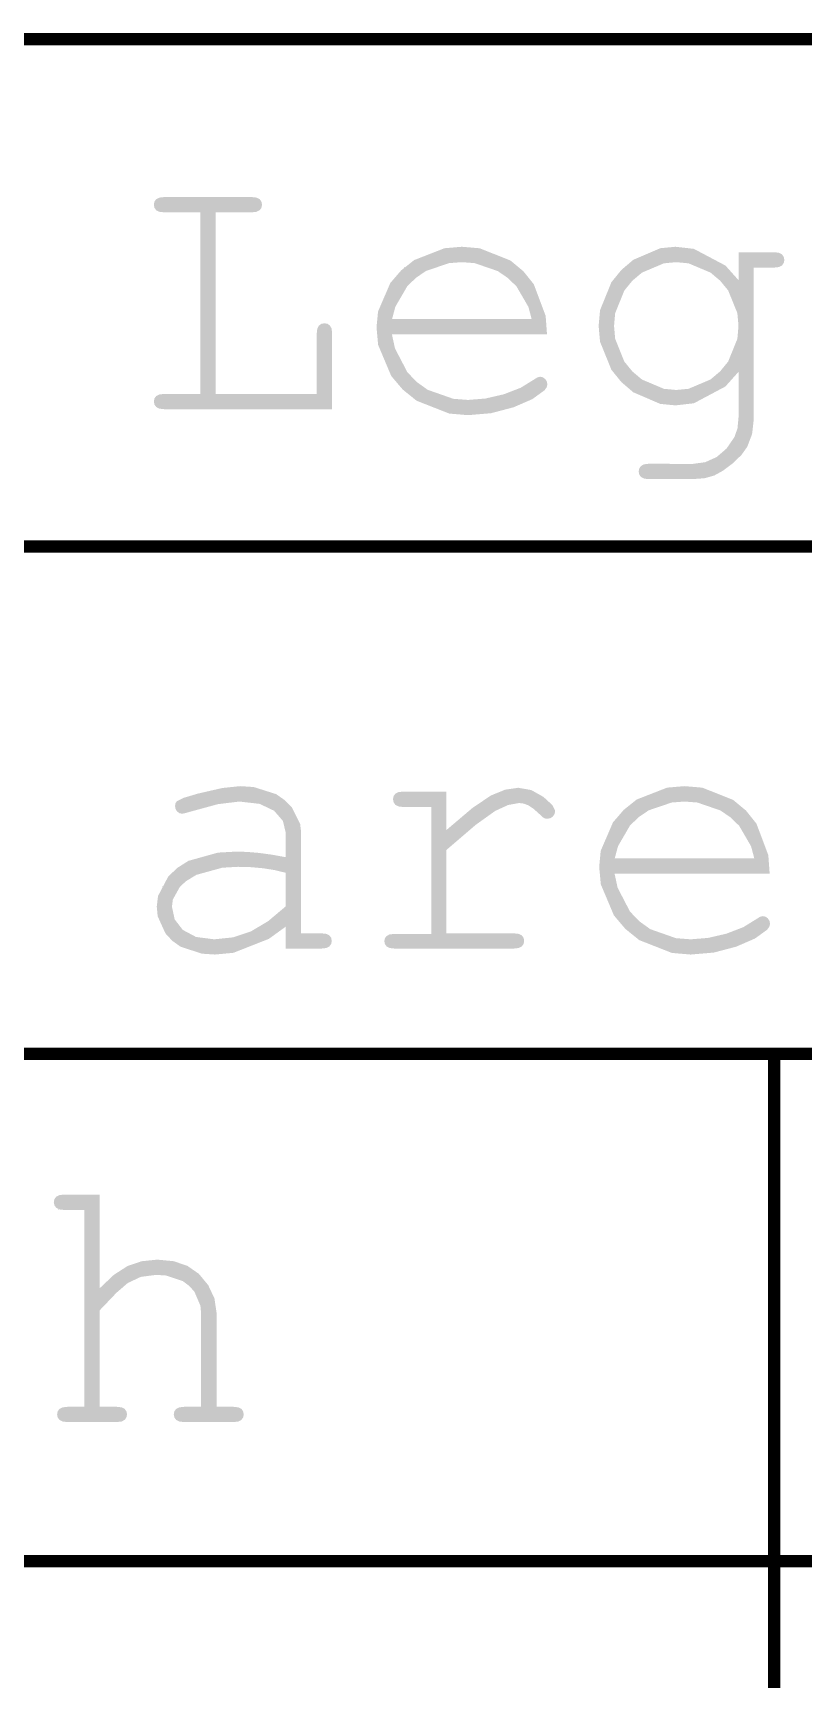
# Model space of a CAD drawing. Extents: x 0 to 8972, y -7 to 3200.
# Drawn here: x 5856 to 6101, y 2676 to 3200 of the extents above; entities that cross this region are included whole.
import ezdxf

# ---------------------------------------------------------------- set-up
doc = ezdxf.new("R2010")
doc.units = 0
doc.layers.add('DRILL_SYMBOLS', color=255, linetype='CONTINUOUS')

msp = doc.modelspace()

# ---------------------------------------------------------------- hatches: boundary and pattern name
at = {"layer": 'DRILL_SYMBOLS'}
for points in [[(5914.052677, 3142.81063), (5914.052677, 3085.024252), (5946.23311, 3085.024252), (5946.23311, 3104.286378), (5946.406102, 3105.771417), (5946.925157, 3106.76622), (5947.71815, 3107.328543), (5948.712953, 3107.515945), (5949.664528, 3107.335748), (5950.443071, 3106.795079), (5950.962126, 3105.807441), (5951.135157, 3104.286378), (5951.135157, 3080.179921), (5897.616457, 3080.179921), (5896.131417, 3080.352913), (5895.136575, 3080.871969), (5894.574291, 3081.650512), (5894.38685, 3082.602087), (5894.574291, 3083.589685), (5895.136575, 3084.361063), (5896.131417, 3084.858465), (5897.616457, 3085.024252), (5909.15063, 3085.024252), (5909.15063, 3142.81063), (5897.616457, 3142.81063), (5896.131417, 3142.976417), (5895.136575, 3143.473858), (5894.574291, 3144.245197), (5894.38685, 3145.232795), (5894.574291, 3146.220433), (5895.136575, 3146.991772), (5896.131417, 3147.489173), (5897.616457, 3147.655), (5925.58689, 3147.655), (5927.071929, 3147.489173), (5928.066732, 3146.991772), (5928.629016, 3146.220433), (5928.816457, 3145.232795), (5928.629016, 3144.245197), (5928.066732, 3143.473858), (5927.071929, 3142.976417), (5925.58689, 3142.81063)], [(6019.532953, 3103.998031), (5970.166575, 3103.998031), (5971.13437, 3099.526732), (5975.070394, 3091.957402), (5978.038661, 3088.85937), (5981.536772, 3086.348898), (5989.711654, 3083.479764), (5994.388386, 3083.121142), (5999.939252, 3083.568071), (6005.749606, 3084.908937), (6011.141811, 3086.985079), (6015.438307, 3089.637953), (6016.461969, 3090.286732), (6017.341457, 3090.503031), (6018.206535, 3090.322795), (6018.95626, 3089.782126), (6019.475276, 3088.996339), (6019.648307, 3088.080827), (6019.417638, 3087.114843), (6018.725551, 3086.177677), (6014.883228, 3083.387835), (6008.892677, 3080.785433), (6001.734252, 3078.904606), (5994.388386, 3078.277677), (5988.417638, 3078.787638), (5978.022441, 3082.867402), (5973.597992, 3086.437205), (5969.952126, 3090.73189), (5965.785394, 3100.608071), (5965.264528, 3106.189528), (5965.752953, 3111.278976), (5969.660157, 3120.333346), (5973.078976, 3124.298228), (5977.218661, 3127.603504), (5986.892953, 3131.380945), (5992.427598, 3131.85315), (5998.104567, 3131.368346), (6007.879803, 3127.489961), (6011.978071, 3124.096378), (6015.326575, 3119.931457), (6014.630945, 3108.900079), (6013.61626, 3112.720787), (6009.824409, 3119.237598), (6007.047205, 3121.933701), (6003.830236, 3124.128819), (5996.520433, 3126.63752), (5992.427598, 3126.951102), (5988.336535, 3126.641102), (5981.041181, 3124.16126), (5977.836811, 3121.991378), (5975.068622, 3119.313307), (5971.262323, 3112.767638), (5970.224252, 3108.900079), (6014.630945, 3108.900079), (6015.326575, 3119.931457), (6019.104016, 3109.882283)], [(6080.49122, 3121.241654), (6080.49122, 3130.122992), (6091.852402, 3130.122992), (6093.337441, 3129.95), (6094.332283, 3129.430945), (6094.894567, 3128.637953), (6095.082008, 3127.64315), (6094.894567, 3126.691575), (6094.332283, 3125.913031), (6093.337441, 3125.393976), (6091.852402, 3125.220945), (6085.335591, 3125.220945), (6085.335591, 3076.835866), (6084.816535, 3072.251024), (6083.259449, 3068.185236), (6081.413976, 3065.604449), (6078.645748, 3062.937165), (6075.560354, 3060.615906), (6072.763307, 3059.073228), (6069.663504, 3058.20815), (6065.669764, 3057.919803), (6051.944055, 3057.919803), (6050.459055, 3058.085591), (6049.464213, 3058.582992), (6048.901929, 3059.35437), (6048.714488, 3060.341969), (6048.901929, 3061.336811), (6049.464213, 3062.129764), (6050.459055, 3062.648819), (6051.944055, 3062.821811), (6065.842795, 3062.764173), (6069.901378, 3063.312047), (6073.54185, 3064.955669), (6076.677717, 3067.651772), (6079.22248, 3071.357126), (6080.174016, 3074.110945), (6080.49122, 3077.527953), (6080.49122, 3106.650906), (6080.125354, 3110.752756), (6077.198583, 3117.961614), (6074.637598, 3121.068661), (6071.568425, 3123.642205), (6064.575827, 3126.583425), (6060.652402, 3126.951102), (6056.730748, 3126.581654), (6049.752559, 3123.625984), (6046.696024, 3121.039803), (6044.147677, 3117.92378), (6041.235276, 3110.729331), (6040.87122, 3106.650906), (6041.235276, 3102.547244), (6044.147677, 3095.323937), (6046.696024, 3092.204291), (6049.752559, 3089.61811), (6056.730748, 3086.66248), (6060.652402, 3086.293031), (6064.575827, 3086.66248), (6071.568425, 3089.61811), (6074.637598, 3092.204291), (6077.198583, 3095.323937), (6080.125354, 3102.547244), (6080.49122, 3106.650906), (6080.49122, 3092.060118), (6076.317283, 3087.392402), (6066.28252, 3082.057795), (6060.421693, 3081.390984), (6055.60437, 3081.854173), (6046.996969, 3085.559528), (6043.206929, 3088.801732), (6040.040433, 3092.696299), (6036.421575, 3101.620906), (6035.969213, 3106.650906), (6036.421575, 3111.679094), (6040.040433, 3120.589252), (6043.206929, 3124.47126), (6046.996969, 3127.700827), (6055.60437, 3131.391772), (6060.421693, 3131.85315), (6066.28252, 3131.189921), (6076.317283, 3125.884173)], [(5936.371339, 2908.583661), (5936.371339, 2915.56185), (5931.004331, 2911.676654), (5919.729646, 2907.236417), (5913.822008, 2906.681417), (5909.705709, 2906.957087), (5902.900551, 2909.162559), (5900.211614, 2911.092323), (5898.067008, 2913.422598), (5895.615984, 2918.829252), (5895.309606, 2921.90563), (5895.713307, 2925.31185), (5898.942874, 2931.453819), (5901.76874, 2934.189567), (5905.369567, 2936.485591), (5914.79878, 2939.109646), (5920.627165, 2939.437638), (5924.11626, 2939.329488), (5927.893701, 2939.005118), (5931.973937, 2938.45), (5936.371339, 2937.649843), (5936.371339, 2945.49311), (5935.448622, 2949.212874), (5932.680394, 2952.413622), (5928.066732, 2954.619528), (5921.607559, 2955.354843), (5914.816811, 2954.533031), (5905.748031, 2952.067598), (5904.234173, 2951.635039), (5903.383543, 2951.490866), (5902.525669, 2951.663898), (5901.797598, 2952.182913), (5901.300157, 2952.961496), (5901.13437, 2953.913071), (5901.278543, 2954.792559), (5901.711063, 2955.470157), (5903.743976, 2956.493819), (5908.227913, 2957.834685), (5916.128819, 2959.651339), (5921.838268, 2960.25689), (5926.170787, 2959.973937), (5933.322008, 2957.710315), (5936.140669, 2955.729685), (5938.38622, 2953.392205), (5940.952598, 2948.273898), (5941.273386, 2945.49311), (5941.273386, 2913.427992), (5936.371339, 2932.690118), (5932.867835, 2933.540787), (5929.16248, 2934.13189), (5925.255276, 2934.477913), (5921.14622, 2934.593268), (5916.157677, 2934.308504), (5907.910709, 2932.030512), (5904.652283, 2930.037244), (5902.684291, 2928.253071), (5900.435118, 2924.187244), (5900.153976, 2921.90563), (5901.011811, 2917.868661), (5903.585394, 2914.52374), (5907.802559, 2912.274606), (5913.591299, 2911.524882), (5919.653976, 2912.152047), (5925.269685, 2914.033543), (5930.74122, 2917.284764), (5936.371339, 2922.020984), (5936.371339, 2932.690118), (5941.273386, 2913.427992), (5947.732559, 2913.427992), (5949.260827, 2913.262205), (5950.270079, 2912.764803), (5950.832362, 2911.993425), (5951.019803, 2911.005827), (5950.832362, 2910.054252), (5950.270079, 2909.275709), (5949.260827, 2908.756654), (5947.732559, 2908.583661)], [(5987.525551, 2958.526732), (5987.525551, 2946.300472), (5995.794134, 2953.314724), (6001.68378, 2957.286811), (6006.20374, 2959.125079), (6010.363268, 2959.737835), (6014.537205, 2959.009724), (6018.408386, 2956.825433), (6021.198189, 2954.266299), (6022.12815, 2952.413622), (6021.947913, 2951.411575), (6021.407283, 2950.596969), (6020.592677, 2950.056299), (6019.59063, 2949.876102), (6019.057165, 2949.926535), (6018.610236, 2950.077953), (6018.033504, 2950.503268), (6017.110787, 2951.375551), (6015.222047, 2953.076811), (6013.592835, 2954.14374), (6012.107795, 2954.706024), (6010.651614, 2954.893465), (6007.155315, 2954.259094), (6003.010197, 2952.355945), (5996.904291, 2947.987362), (5987.525551, 2939.956693), (5987.525551, 2913.427992), (6008.979173, 2913.427992), (6010.507441, 2913.262205), (6011.516693, 2912.764803), (6012.078976, 2911.993425), (6012.266417, 2911.005827), (6012.078976, 2910.054252), (6011.516693, 2909.275709), (6010.507441, 2908.756654), (6008.979173, 2908.583661), (5970.973976, 2908.583661), (5969.488937, 2908.749449), (5968.494094, 2909.24685), (5967.931811, 2910.00378), (5967.74437, 2910.94815), (5967.924606, 2911.849252), (5968.465276, 2912.591772), (5969.452874, 2913.089173), (5970.973976, 2913.255), (5982.681181, 2913.255), (5982.681181, 2953.624685), (5973.742165, 2953.624685), (5972.257126, 2953.797717), (5971.262323, 2954.316772), (5970.700039, 2955.109724), (5970.512598, 2956.104567), (5970.692835, 2957.056142), (5971.233465, 2957.834685), (5972.221102, 2958.35374), (5973.742165, 2958.526732)], [(6090.41063, 2932.401772), (6041.044252, 2932.401772), (6042.012047, 2927.930472), (6045.948071, 2920.361142), (6048.916339, 2917.26311), (6052.414449, 2914.752638), (6060.589331, 2911.883504), (6065.266063, 2911.524882), (6070.81689, 2911.971811), (6076.627244, 2913.312677), (6082.019488, 2915.388819), (6086.315984, 2918.041693), (6087.339646, 2918.690472), (6088.219134, 2918.906772), (6089.084213, 2918.726535), (6089.833937, 2918.185866), (6090.352953, 2917.400079), (6090.525984, 2916.484567), (6090.295276, 2915.518583), (6089.603228, 2914.581417), (6085.760906, 2911.791575), (6079.770315, 2909.189173), (6072.611929, 2907.308346), (6065.266063, 2906.681417), (6059.295315, 2907.191378), (6048.900118, 2911.271142), (6044.475669, 2914.840945), (6040.829764, 2919.13563), (6036.663031, 2929.011811), (6036.142205, 2934.593268), (6036.63063, 2939.682717), (6040.537835, 2948.737087), (6043.956614, 2952.701969), (6048.096339, 2956.007244), (6057.77063, 2959.784685), (6063.305276, 2960.25689), (6068.982244, 2959.772087), (6078.75748, 2955.893701), (6082.855748, 2952.500118), (6086.204252, 2948.335197), (6085.508583, 2937.303819), (6084.493937, 2941.124528), (6080.702087, 2947.641339), (6077.924843, 2950.337441), (6074.707913, 2952.532559), (6067.39811, 2955.04126), (6063.305276, 2955.354843), (6059.214213, 2955.044843), (6051.918819, 2952.565), (6048.714488, 2950.395118), (6045.946299, 2947.717047), (6042.14, 2941.171378), (6041.101929, 2937.303819), (6085.508583, 2937.303819), (6086.204252, 2948.335197), (6089.981693, 2938.286024)], [(5877.137362, 2830.327913), (5877.137362, 2800.512008), (5881.657362, 2804.78689), (5885.989882, 2807.576732), (5890.481024, 2809.112205), (5895.476772, 2809.624055), (5900.703189, 2809.126614), (5905.078976, 2807.63437), (5908.705039, 2805.11126), (5911.682323, 2801.52126), (5913.671969, 2797.289646), (5914.335197, 2792.841772), (5914.335197, 2762.795157), (5919.75626, 2762.795157), (5921.277323, 2762.62937), (5922.264961, 2762.131969), (5922.80563, 2761.360591), (5922.985827, 2760.372992), (5922.80563, 2759.421417), (5922.264961, 2758.642874), (5921.277323, 2758.123819), (5919.75626, 2757.950827), (5904.012087, 2757.950827), (5902.48378, 2758.123819), (5901.474528, 2758.642874), (5900.912244, 2759.421417), (5900.724803, 2760.372992), (5900.912244, 2761.360591), (5901.474528, 2762.131969), (5902.48378, 2762.62937), (5904.012087, 2762.795157), (5909.43315, 2762.795157), (5909.43315, 2792.495748), (5909.197047, 2795.011654), (5907.308346, 2799.394646), (5905.655709, 2801.261732), (5903.581339, 2802.800827), (5898.318858, 2804.559803), (5895.130748, 2804.779685), (5890.214291, 2804.130866), (5886.076378, 2802.184488), (5882.486378, 2799.084646), (5877.137362, 2793.476142), (5877.137362, 2762.795157), (5882.616142, 2762.795157), (5884.101142, 2762.62937), (5885.095984, 2762.131969), (5885.658268, 2761.360591), (5885.845709, 2760.372992), (5885.658268, 2759.421417), (5885.095984, 2758.642874), (5884.101142, 2758.123819), (5882.616142, 2757.950827), (5866.814252, 2757.950827), (5865.329252, 2758.123819), (5864.334409, 2758.642874), (5863.772126, 2759.421417), (5863.584685, 2760.372992), (5863.772126, 2761.360591), (5864.334409, 2762.131969), (5865.329252, 2762.62937), (5866.814252, 2762.795157), (5872.293031, 2762.795157), (5872.293031, 2825.425906), (5865.776181, 2825.425906), (5864.291142, 2825.598898), (5863.296339, 2826.117953), (5862.734055, 2826.910906), (5862.546614, 2827.905748), (5862.734055, 2828.857323), (5863.296339, 2829.635866), (5864.291142, 2830.154921), (5865.776181, 2830.327913)]]:
    msp.add_hatch(color=7, dxfattribs=at).paths.add_polyline_path(points)

# ---------------------------------------------------------------- linework, layer by layer
at = {"layer": 'DRILL_SYMBOLS', "color": 7}
for points, const_width in [([(8969.797402, 3197.913386), (2804.212598, 3197.913386)], 3.937008), ([(5914.052677, 3142.81063), (5914.052677, 3085.024252), (5946.23311, 3085.024252), (5946.23311, 3104.286378), (5946.406102, 3105.771417), (5946.925157, 3106.76622), (5947.71815, 3107.328543), (5948.712953, 3107.515945), (5949.664528, 3107.335748), (5950.443071, 3106.795079), (5950.962126, 3105.807441), (5951.135157, 3104.286378), (5951.135157, 3080.179921), (5897.616457, 3080.179921), (5896.131417, 3080.352913), (5895.136575, 3080.871969), (5894.574291, 3081.650512), (5894.38685, 3082.602087), (5894.574291, 3083.589685), (5895.136575, 3084.361063), (5896.131417, 3084.858465), (5897.616457, 3085.024252), (5909.15063, 3085.024252), (5909.15063, 3142.81063), (5897.616457, 3142.81063), (5896.131417, 3142.976417), (5895.136575, 3143.473858), (5894.574291, 3144.245197), (5894.38685, 3145.232795), (5894.574291, 3146.220433), (5895.136575, 3146.991772), (5896.131417, 3147.489173), (5897.616457, 3147.655), (5925.58689, 3147.655), (5927.071929, 3147.489173), (5928.066732, 3146.991772), (5928.629016, 3146.220433), (5928.816457, 3145.232795), (5928.629016, 3144.245197), (5928.066732, 3143.473858), (5927.071929, 3142.976417), (5925.58689, 3142.81063), (5914.052677, 3142.81063)], 0.000039), ([(6019.532953, 3103.998031), (5970.166575, 3103.998031), (5971.13437, 3099.526732), (5975.070394, 3091.957402), (5978.038661, 3088.85937), (5981.536772, 3086.348898), (5989.711654, 3083.479764), (5994.388386, 3083.121142), (5999.939252, 3083.568071), (6005.749606, 3084.908937), (6011.141811, 3086.985079), (6015.438307, 3089.637953), (6016.461969, 3090.286732), (6017.341457, 3090.503031), (6018.206535, 3090.322795), (6018.95626, 3089.782126), (6019.475276, 3088.996339), (6019.648307, 3088.080827), (6019.417638, 3087.114843), (6018.725551, 3086.177677), (6014.883228, 3083.387835), (6008.892677, 3080.785433), (6001.734252, 3078.904606), (5994.388386, 3078.277677), (5988.417638, 3078.787638), (5978.022441, 3082.867402), (5973.597992, 3086.437205), (5969.952126, 3090.73189), (5965.785394, 3100.608071), (5965.264528, 3106.189528), (5965.752953, 3111.278976), (5969.660157, 3120.333346), (5973.078976, 3124.298228), (5977.218661, 3127.603504), (5986.892953, 3131.380945), (5992.427598, 3131.85315), (5998.104567, 3131.368346), (6007.879803, 3127.489961), (6011.978071, 3124.096378), (6015.326575, 3119.931457), (6014.630945, 3108.900079), (6013.61626, 3112.720787), (6009.824409, 3119.237598), (6007.047205, 3121.933701), (6003.830236, 3124.128819), (5996.520433, 3126.63752), (5992.427598, 3126.951102), (5988.336535, 3126.641102), (5981.041181, 3124.16126), (5977.836811, 3121.991378), (5975.068622, 3119.313307), (5971.262323, 3112.767638), (5970.224252, 3108.900079), (6014.630945, 3108.900079), (6015.326575, 3119.931457), (6019.104016, 3109.882283), (6019.532953, 3103.998031)], 0.000039), ([(6080.49122, 3121.241654), (6080.49122, 3130.122992), (6091.852402, 3130.122992), (6093.337441, 3129.95), (6094.332283, 3129.430945), (6094.894567, 3128.637953), (6095.082008, 3127.64315), (6094.894567, 3126.691575), (6094.332283, 3125.913031), (6093.337441, 3125.393976), (6091.852402, 3125.220945), (6085.335591, 3125.220945), (6085.335591, 3076.835866), (6084.816535, 3072.251024), (6083.259449, 3068.185236), (6081.413976, 3065.604449), (6078.645748, 3062.937165), (6075.560354, 3060.615906), (6072.763307, 3059.073228), (6069.663504, 3058.20815), (6065.669764, 3057.919803), (6051.944055, 3057.919803), (6050.459055, 3058.085591), (6049.464213, 3058.582992), (6048.901929, 3059.35437), (6048.714488, 3060.341969), (6048.901929, 3061.336811), (6049.464213, 3062.129764), (6050.459055, 3062.648819), (6051.944055, 3062.821811), (6065.842795, 3062.764173), (6069.901378, 3063.312047), (6073.54185, 3064.955669), (6076.677717, 3067.651772), (6079.22248, 3071.357126), (6080.174016, 3074.110945), (6080.49122, 3077.527953), (6080.49122, 3106.650906), (6080.125354, 3110.752756), (6077.198583, 3117.961614), (6074.637598, 3121.068661), (6071.568425, 3123.642205), (6064.575827, 3126.583425), (6060.652402, 3126.951102), (6056.730748, 3126.581654), (6049.752559, 3123.625984), (6046.696024, 3121.039803), (6044.147677, 3117.92378), (6041.235276, 3110.729331), (6040.87122, 3106.650906), (6041.235276, 3102.547244), (6044.147677, 3095.323937), (6046.696024, 3092.204291), (6049.752559, 3089.61811), (6056.730748, 3086.66248), (6060.652402, 3086.293031), (6064.575827, 3086.66248), (6071.568425, 3089.61811), (6074.637598, 3092.204291), (6077.198583, 3095.323937), (6080.125354, 3102.547244), (6080.49122, 3106.650906), (6080.49122, 3092.060118), (6076.317283, 3087.392402), (6066.28252, 3082.057795), (6060.421693, 3081.390984), (6055.60437, 3081.854173), (6046.996969, 3085.559528), (6043.206929, 3088.801732), (6040.040433, 3092.696299), (6036.421575, 3101.620906), (6035.969213, 3106.650906), (6036.421575, 3111.679094), (6040.040433, 3120.589252), (6043.206929, 3124.47126), (6046.996969, 3127.700827), (6055.60437, 3131.391772), (6060.421693, 3131.85315), (6066.28252, 3131.189921), (6076.317283, 3125.884173), (6080.49122, 3121.241654)], 0.000039), ([(2804.212598, 3036.496063), (8969.797402, 3036.496063)], 3.937008), ([(5936.371339, 2908.583661), (5936.371339, 2915.56185), (5931.004331, 2911.676654), (5919.729646, 2907.236417), (5913.822008, 2906.681417), (5909.705709, 2906.957087), (5902.900551, 2909.162559), (5900.211614, 2911.092323), (5898.067008, 2913.422598), (5895.615984, 2918.829252), (5895.309606, 2921.90563), (5895.713307, 2925.31185), (5898.942874, 2931.453819), (5901.76874, 2934.189567), (5905.369567, 2936.485591), (5914.79878, 2939.109646), (5920.627165, 2939.437638), (5924.11626, 2939.329488), (5927.893701, 2939.005118), (5931.973937, 2938.45), (5936.371339, 2937.649843), (5936.371339, 2945.49311), (5935.448622, 2949.212874), (5932.680394, 2952.413622), (5928.066732, 2954.619528), (5921.607559, 2955.354843), (5914.816811, 2954.533031), (5905.748031, 2952.067598), (5904.234173, 2951.635039), (5903.383543, 2951.490866), (5902.525669, 2951.663898), (5901.797598, 2952.182913), (5901.300157, 2952.961496), (5901.13437, 2953.913071), (5901.278543, 2954.792559), (5901.711063, 2955.470157), (5903.743976, 2956.493819), (5908.227913, 2957.834685), (5916.128819, 2959.651339), (5921.838268, 2960.25689), (5926.170787, 2959.973937), (5933.322008, 2957.710315), (5936.140669, 2955.729685), (5938.38622, 2953.392205), (5940.952598, 2948.273898), (5941.273386, 2945.49311), (5941.273386, 2913.427992), (5936.371339, 2932.690118), (5932.867835, 2933.540787), (5929.16248, 2934.13189), (5925.255276, 2934.477913), (5921.14622, 2934.593268), (5916.157677, 2934.308504), (5907.910709, 2932.030512), (5904.652283, 2930.037244), (5902.684291, 2928.253071), (5900.435118, 2924.187244), (5900.153976, 2921.90563), (5901.011811, 2917.868661), (5903.585394, 2914.52374), (5907.802559, 2912.274606), (5913.591299, 2911.524882), (5919.653976, 2912.152047), (5925.269685, 2914.033543), (5930.74122, 2917.284764), (5936.371339, 2922.020984), (5936.371339, 2932.690118), (5941.273386, 2913.427992), (5947.732559, 2913.427992), (5949.260827, 2913.262205), (5950.270079, 2912.764803), (5950.832362, 2911.993425), (5951.019803, 2911.005827), (5950.832362, 2910.054252), (5950.270079, 2909.275709), (5949.260827, 2908.756654), (5947.732559, 2908.583661), (5936.371339, 2908.583661)], 0.000039), ([(5987.525551, 2958.526732), (5987.525551, 2946.300472), (5995.794134, 2953.314724), (6001.68378, 2957.286811), (6006.20374, 2959.125079), (6010.363268, 2959.737835), (6014.537205, 2959.009724), (6018.408386, 2956.825433), (6021.198189, 2954.266299), (6022.12815, 2952.413622), (6021.947913, 2951.411575), (6021.407283, 2950.596969), (6020.592677, 2950.056299), (6019.59063, 2949.876102), (6019.057165, 2949.926535), (6018.610236, 2950.077953), (6018.033504, 2950.503268), (6017.110787, 2951.375551), (6015.222047, 2953.076811), (6013.592835, 2954.14374), (6012.107795, 2954.706024), (6010.651614, 2954.893465), (6007.155315, 2954.259094), (6003.010197, 2952.355945), (5996.904291, 2947.987362), (5987.525551, 2939.956693), (5987.525551, 2913.427992), (6008.979173, 2913.427992), (6010.507441, 2913.262205), (6011.516693, 2912.764803), (6012.078976, 2911.993425), (6012.266417, 2911.005827), (6012.078976, 2910.054252), (6011.516693, 2909.275709), (6010.507441, 2908.756654), (6008.979173, 2908.583661), (5970.973976, 2908.583661), (5969.488937, 2908.749449), (5968.494094, 2909.24685), (5967.931811, 2910.00378), (5967.74437, 2910.94815), (5967.924606, 2911.849252), (5968.465276, 2912.591772), (5969.452874, 2913.089173), (5970.973976, 2913.255), (5982.681181, 2913.255), (5982.681181, 2953.624685), (5973.742165, 2953.624685), (5972.257126, 2953.797717), (5971.262323, 2954.316772), (5970.700039, 2955.109724), (5970.512598, 2956.104567), (5970.692835, 2957.056142), (5971.233465, 2957.834685), (5972.221102, 2958.35374), (5973.742165, 2958.526732), (5987.525551, 2958.526732)], 0.000039), ([(6090.41063, 2932.401772), (6041.044252, 2932.401772), (6042.012047, 2927.930472), (6045.948071, 2920.361142), (6048.916339, 2917.26311), (6052.414449, 2914.752638), (6060.589331, 2911.883504), (6065.266063, 2911.524882), (6070.81689, 2911.971811), (6076.627244, 2913.312677), (6082.019488, 2915.388819), (6086.315984, 2918.041693), (6087.339646, 2918.690472), (6088.219134, 2918.906772), (6089.084213, 2918.726535), (6089.833937, 2918.185866), (6090.352953, 2917.400079), (6090.525984, 2916.484567), (6090.295276, 2915.518583), (6089.603228, 2914.581417), (6085.760906, 2911.791575), (6079.770315, 2909.189173), (6072.611929, 2907.308346), (6065.266063, 2906.681417), (6059.295315, 2907.191378), (6048.900118, 2911.271142), (6044.475669, 2914.840945), (6040.829764, 2919.13563), (6036.663031, 2929.011811), (6036.142205, 2934.593268), (6036.63063, 2939.682717), (6040.537835, 2948.737087), (6043.956614, 2952.701969), (6048.096339, 2956.007244), (6057.77063, 2959.784685), (6063.305276, 2960.25689), (6068.982244, 2959.772087), (6078.75748, 2955.893701), (6082.855748, 2952.500118), (6086.204252, 2948.335197), (6085.508583, 2937.303819), (6084.493937, 2941.124528), (6080.702087, 2947.641339), (6077.924843, 2950.337441), (6074.707913, 2952.532559), (6067.39811, 2955.04126), (6063.305276, 2955.354843), (6059.214213, 2955.044843), (6051.918819, 2952.565), (6048.714488, 2950.395118), (6045.946299, 2947.717047), (6042.14, 2941.171378), (6041.101929, 2937.303819), (6085.508583, 2937.303819), (6086.204252, 2948.335197), (6089.981693, 2938.286024), (6090.41063, 2932.401772)], 0.000039), ([(2804.212598, 2875.07874), (8969.797402, 2875.07874)], 3.937008), ([(6091.844646, 2875.07874), (6091.844646, 2067.992126)], 3.937008), ([(5877.137362, 2830.327913), (5877.137362, 2800.512008), (5881.657362, 2804.78689), (5885.989882, 2807.576732), (5890.481024, 2809.112205), (5895.476772, 2809.624055), (5900.703189, 2809.126614), (5905.078976, 2807.63437), (5908.705039, 2805.11126), (5911.682323, 2801.52126), (5913.671969, 2797.289646), (5914.335197, 2792.841772), (5914.335197, 2762.795157), (5919.75626, 2762.795157), (5921.277323, 2762.62937), (5922.264961, 2762.131969), (5922.80563, 2761.360591), (5922.985827, 2760.372992), (5922.80563, 2759.421417), (5922.264961, 2758.642874), (5921.277323, 2758.123819), (5919.75626, 2757.950827), (5904.012087, 2757.950827), (5902.48378, 2758.123819), (5901.474528, 2758.642874), (5900.912244, 2759.421417), (5900.724803, 2760.372992), (5900.912244, 2761.360591), (5901.474528, 2762.131969), (5902.48378, 2762.62937), (5904.012087, 2762.795157), (5909.43315, 2762.795157), (5909.43315, 2792.495748), (5909.197047, 2795.011654), (5907.308346, 2799.394646), (5905.655709, 2801.261732), (5903.581339, 2802.800827), (5898.318858, 2804.559803), (5895.130748, 2804.779685), (5890.214291, 2804.130866), (5886.076378, 2802.184488), (5882.486378, 2799.084646), (5877.137362, 2793.476142), (5877.137362, 2762.795157), (5882.616142, 2762.795157), (5884.101142, 2762.62937), (5885.095984, 2762.131969), (5885.658268, 2761.360591), (5885.845709, 2760.372992), (5885.658268, 2759.421417), (5885.095984, 2758.642874), (5884.101142, 2758.123819), (5882.616142, 2757.950827), (5866.814252, 2757.950827), (5865.329252, 2758.123819), (5864.334409, 2758.642874), (5863.772126, 2759.421417), (5863.584685, 2760.372992), (5863.772126, 2761.360591), (5864.334409, 2762.131969), (5865.329252, 2762.62937), (5866.814252, 2762.795157), (5872.293031, 2762.795157), (5872.293031, 2825.425906), (5865.776181, 2825.425906), (5864.291142, 2825.598898), (5863.296339, 2826.117953), (5862.734055, 2826.910906), (5862.546614, 2827.905748), (5862.734055, 2828.857323), (5863.296339, 2829.635866), (5864.291142, 2830.154921), (5865.776181, 2830.327913), (5877.137362, 2830.327913)], 0.000039), ([(2804.212598, 2713.661417), (8969.797402, 2713.661417)], 3.937008)]:
    msp.add_lwpolyline(points, dxfattribs=dict(at, const_width=const_width))

doc.saveas('drawing.dxf')
